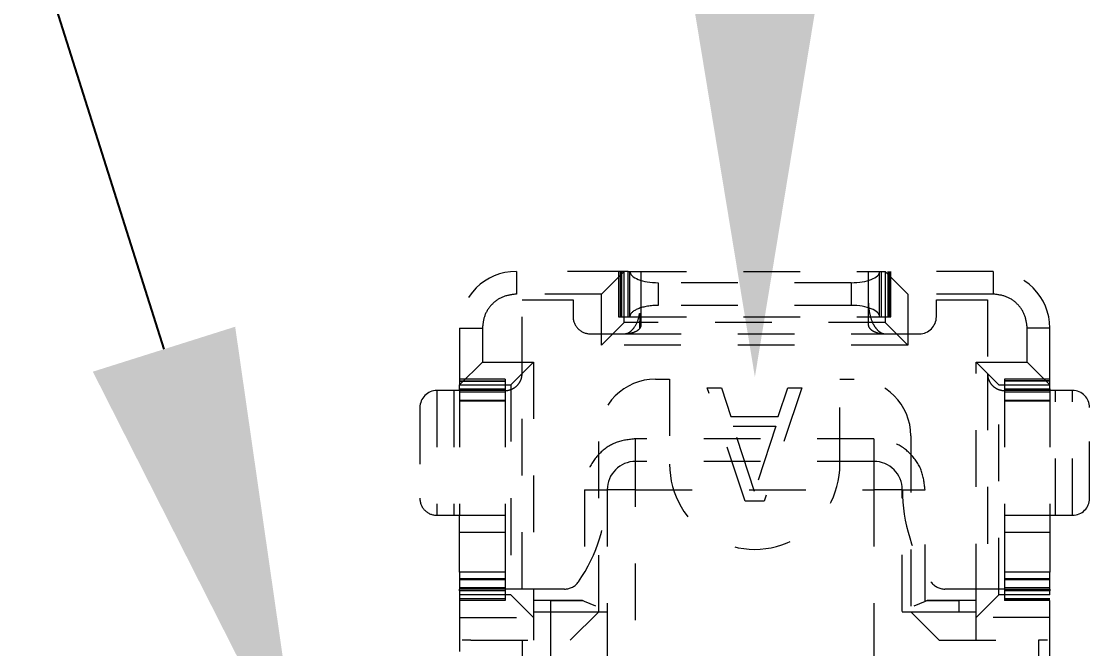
# Model space of a CAD drawing. Header units: millimetres. Extents: x 35 to 332, y 141 to 455.
# Drawn here: x 148.63 to 158.04, y 267.61 to 273.14 of the extents above; entities that cross this region are included whole.
import ezdxf
from ezdxf import colors
from ezdxf.entities.mleader import LeaderData, LeaderLine
from ezdxf.math import Vec2, Vec3

# ---------------------------------------------------------------- set-up
doc = ezdxf.new("R2010")
doc.units = ezdxf.units.MM
doc.linetypes.add('HIDDEN', pattern=[0.2, 0.1, -0.1])
doc.layers.add('00点位图', color=100, linetype='Continuous')
doc.styles.get("Standard").update_dxf_attribs({"font": ''})
doc.styles.get('Standard').set_extended_font_data('SimSun')

# ---------------------------------------------------------------- blocks, each defined once
blk = doc.blocks.new('DFSADVS')
at = {"color": 0, "linetype": 'HIDDEN', "lineweight": 18}
for p, q in [((714.5454, -196.7392), (714.3854, -196.7392)), ((714.3554, -196.7692), (714.3554, -196.7993)), ((714.5754, -196.7692), (714.3554, -196.7692)), ((714.5754, -196.7993), (714.5754, -196.7692)), ((714.3454, -196.8093), (714.2454, -196.8093)), ((714.2454, -196.8093), (714.2454, -196.8492)), ((714.3454, -196.8093), (714.3054, -196.8492)), ((714.3354, -196.8093), (714.3354, -196.8893)), ((714.3385, -196.8093), (714.3385, -196.8893)), ((714.3387, -196.8093), (714.3387, -196.8893)), ((714.3524, -196.8093), (714.3454, -196.8093)), ((714.3454, -196.8993), (714.3454, -196.8093)), ((714.3524, -196.8893), (714.3524, -196.8093)), ((714.3524, -196.8093), (714.3554, -196.8093)), ((714.5754, -196.7993), (714.3554, -196.7993)), ((714.3554, -196.7993), (714.3554, -196.8893)), ((714.3554, -196.8093), (714.5754, -196.8093)), ((714.3575, -196.8893), (714.3575, -196.8093)), ((714.3723, -196.8893), (714.3723, -196.8093)), ((714.3737, -196.8893), (714.3737, -196.8093)), ((714.5754, -196.8893), (714.5754, -196.7993)), ((714.5754, -196.8093), (714.6054, -196.8093)), ((714.6054, -196.8893), (714.6054, -196.8093)), ((714.6054, -196.8093), (714.6754, -196.8093)), ((714.6754, -196.8093), (714.6754, -196.8893)), ((714.7054, -196.8093), (714.6754, -196.8093)), ((714.6872, -196.8093), (714.6872, -196.8893)), ((714.6886, -196.8893), (714.6886, -196.8093)), ((714.7034, -196.8093), (714.7034, -196.8893)), ((714.7054, -196.8893), (714.7054, -196.8093)), ((714.7054, -196.8093), (714.7085, -196.8093)), ((714.7085, -196.8093), (714.7085, -196.8893)), ((714.7154, -196.8093), (714.7085, -196.8093)), ((714.7154, -196.8093), (714.7154, -196.8993)), ((714.8254, -196.8093), (714.7154, -196.8093)), ((714.7222, -196.8893), (714.7222, -196.8093)), ((714.7224, -196.8893), (714.7224, -196.8093)), ((714.7254, -196.8093), (714.7254, -196.8893)), ((714.7554, -196.8093), (714.7554, -196.9392)), ((714.7954, -196.8134), (714.7954, -196.8293)), ((714.7954, -197.0043), (714.7954, -196.8293)), ((714.7954, -196.8293), (714.9854, -196.8293)), ((714.3054, -196.8492), (714.2454, -196.8492)), ((714.3054, -196.9392), (714.3054, -196.8492)), ((714.3454, -196.8993), (714.3054, -196.9392)), ((714.3354, -196.8893), (714.3385, -196.8893)), ((714.3385, -196.8893), (714.3524, -196.8893)), ((714.7154, -196.8993), (714.3454, -196.8993)), ((714.3524, -196.8893), (714.3554, -196.8893)), ((714.3554, -196.8893), (714.5754, -196.8893)), ((714.5754, -196.8893), (714.6054, -196.8893)), ((714.6054, -196.8893), (714.6754, -196.8893)), ((714.6754, -196.8893), (714.7054, -196.8893)), ((714.7054, -196.8893), (714.7085, -196.8893)), ((714.7054, -196.8893), (714.7054, -196.9193)), ((714.7085, -196.8893), (714.7224, -196.8893)), ((714.7554, -196.9392), (714.7154, -196.8993)), ((714.7224, -196.8893), (714.7254, -196.8893)), ((714.1454, -196.9092), (714.1454, -197.0993)), ((714.1454, -196.9092), (714.1854, -196.9092)), ((714.1854, -196.9092), (714.1854, -197.0593)), ((714.1954, -197.0093), (714.1954, -196.9193)), ((714.1954, -196.9193), (714.3254, -196.9193)), ((714.3254, -196.9193), (714.7054, -196.9193)), ((714.7054, -196.9193), (714.7054, -196.9941)), ((714.9454, -196.9193), (714.7954, -196.9193)), ((714.7254, -196.9392), (714.3054, -196.9392)), ((714.7254, -196.9392), (714.7254, -197.0258)), ((714.7554, -196.9392), (714.7254, -196.9392)), ((714.7454, -196.9693), (714.7454, -196.9392)), ((714.7954, -196.9392), (714.7554, -196.9392)), ((714.7454, -196.9693), (714.7254, -196.9693)), ((714.7454, -197.0693), (714.7454, -196.9693)), ((714.9454, -196.9693), (714.7454, -196.9693)), ((714.2254, -197.0093), (714.1954, -197.0093)), ((714.7454, -197.0543), (714.7954, -197.0043)), ((714.2554, -197.0993), (714.2554, -197.0393)), ((714.5304, -197.0693), (714.5304, -197.0293)), ((714.5304, -197.0693), (714.5304, -197.0293)), ((714.7271, -197.0293), (714.5304, -197.0293)), ((714.7254, -197.0258), (714.7271, -197.0293)), ((714.7271, -197.0293), (714.7354, -197.0492)), ((714.4354, -197.0543), (714.7454, -197.0543)), ((714.1454, -197.0993), (714.1854, -197.0593)), ((714.1854, -197.0593), (714.2754, -197.0593)), ((714.2354, -197.0993), (714.2754, -197.0593)), ((714.2754, -197.0593), (714.2754, -197.5993)), ((714.9451, -197.0693), (714.5304, -197.0693)), ((714.5304, -197.0693), (714.5304, -197.1193)), ((714.2254, -197.0893), (714.1454, -197.0893)), ((714.1454, -197.0923), (714.2254, -197.0923)), ((714.2254, -197.0943), (714.1454, -197.0943)), ((714.2254, -197.0923), (714.2254, -197.0893)), ((714.2254, -197.1062), (714.2254, -197.0923)), ((714.1454, -197.1062), (714.1454, -197.0993)), ((714.1454, -197.0993), (714.2354, -197.0993)), ((714.2254, -197.1062), (714.1454, -197.1062)), ((714.1454, -197.1093), (714.1454, -197.1062)), ((714.1454, -197.5493), (714.1454, -197.1093)), ((714.2254, -197.1093), (714.1454, -197.1093)), ((714.2254, -197.1093), (714.2254, -197.1062)), ((714.2254, -197.5493), (714.2254, -197.1093)), ((714.2354, -197.0993), (714.2354, -197.5592)), ((714.2554, -197.5592), (714.2554, -197.0993)), ((714.1454, -197.1293), (714.2254, -197.1293)), ((714.2254, -197.1293), (714.24, -197.1293)), ((714.4404, -197.1193), (714.4804, -197.1193)), ((714.4404, -197.1193), (714.4404, -197.5393)), ((714.4804, -197.1193), (714.5304, -197.1193)), ((714.4804, -197.1193), (714.4804, -197.5393)), ((714.5304, -197.5393), (714.5304, -197.1193)), ((714.5304, -197.1193), (723.9604, -197.1193)), ((714.1654, -197.1592), (714.1654, -197.4992)), ((714.1654, -197.1592), (714.2054, -197.1592)), ((714.2054, -197.1592), (714.2054, -197.4992)), ((714.3354, -197.1793), (714.3354, -197.1543)), ((714.4854, -197.1793), (714.3354, -197.1793)), ((714.3504, -197.2713), (714.3504, -197.2463)), ((714.3504, -197.2463), (714.5504, -197.3129)), ((714.4015, -197.2879), (714.3504, -197.2713)), ((714.4015, -197.3713), (714.4015, -197.2879)), ((714.4185, -197.2921), (714.5334, -197.3296)), ((714.4185, -197.3671), (714.4185, -197.2921)), ((714.5504, -197.3129), (714.5504, -197.3463)), ((714.5334, -197.3296), (714.4185, -197.3671)), ((714.5504, -197.3463), (714.3504, -197.4129)), ((714.3504, -197.3879), (714.4015, -197.3713)), ((714.3504, -197.4129), (714.3504, -197.3879)), ((714.3354, -197.5043), (714.3354, -197.4793)), ((714.3354, -197.4793), (714.4854, -197.4793)), ((714.1654, -197.4992), (714.2054, -197.4992)), ((714.2254, -197.5292), (714.1454, -197.5292)), ((714.2459, -197.5316), (714.2193, -197.5315)), ((714.24, -197.5292), (714.2254, -197.5292)), ((714.4804, -197.5393), (714.4404, -197.5393)), ((714.4804, -197.5393), (714.4404, -197.5393)), ((714.5304, -197.5393), (714.4804, -197.5393)), ((714.5304, -197.5393), (714.5304, -197.5893)), ((723.9604, -197.5393), (714.5304, -197.5393)), ((714.2254, -197.5493), (714.1454, -197.5493)), ((714.1454, -197.5523), (714.1454, -197.5493)), ((714.2254, -197.5523), (714.1454, -197.5523)), ((714.1454, -197.5523), (714.1454, -197.5592)), ((714.1454, -197.5592), (714.1454, -197.7493)), ((714.2354, -197.5592), (714.1454, -197.5592)), ((714.1454, -197.5592), (714.1854, -197.5993)), ((714.1454, -197.5643), (714.2254, -197.5643)), ((714.1454, -197.5662), (714.2254, -197.5662)), ((714.2254, -197.5523), (714.2254, -197.5493)), ((714.2254, -197.5662), (714.2254, -197.5523)), ((714.2254, -197.5693), (714.2254, -197.5662)), ((714.2354, -197.5592), (714.2754, -197.5993)), ((714.2554, -197.6193), (714.2554, -197.5592)), ((714.1454, -197.5693), (714.2254, -197.5693)), ((714.2754, -197.5993), (714.1854, -197.5993)), ((714.1854, -197.5993), (714.1854, -197.7493)), ((714.5304, -197.6293), (714.5304, -197.5893)), ((714.5304, -197.5893), (714.9451, -197.5893)), ((714.7454, -197.6893), (714.7454, -197.5893)), ((714.7454, -197.6043), (714.4354, -197.6043)), ((714.7354, -197.6093), (714.7271, -197.6293)), ((714.7954, -197.6543), (714.7454, -197.6043)), ((714.5304, -197.6293), (714.7271, -197.6293)), ((714.7271, -197.6293), (714.7254, -197.6327)), ((714.7254, -197.6327), (714.7254, -197.7193)), ((714.1954, -197.6493), (714.2254, -197.6493)), ((714.1954, -197.7393), (714.1954, -197.6493)), ((714.7954, -197.8293), (714.7954, -197.6543)), ((714.7054, -197.6644), (714.7054, -197.7393)), ((714.7254, -197.6893), (714.7454, -197.6893)), ((714.7454, -197.6893), (714.9454, -197.6893)), ((714.7454, -197.7193), (714.7454, -197.6893)), ((714.3454, -197.7593), (714.3054, -197.7193)), ((714.3054, -197.7193), (714.7254, -197.7193)), ((714.3054, -197.8092), (714.3054, -197.7193)), ((714.7154, -197.7593), (714.7554, -197.7193)), ((714.7254, -197.7193), (714.7554, -197.7193)), ((714.7554, -197.8493), (714.7554, -197.7193)), ((714.7554, -197.7193), (714.7954, -197.7193)), ((714.1454, -197.7493), (714.1854, -197.7493)), ((714.3254, -197.7393), (714.1954, -197.7393)), ((714.7054, -197.7393), (714.3254, -197.7393)), ((714.7054, -197.7393), (714.7054, -197.7693)), ((714.7954, -197.7393), (714.9454, -197.7393)), ((714.3354, -197.7693), (714.3354, -197.8493)), ((714.3354, -197.7693), (714.3385, -197.7693)), ((714.3385, -197.8493), (714.3385, -197.7693)), ((714.3385, -197.7693), (714.3524, -197.7693)), ((714.3387, -197.8493), (714.3387, -197.7693)), ((714.3454, -197.7593), (714.7154, -197.7593)), ((714.3454, -197.8493), (714.3454, -197.7593)), ((714.3524, -197.8493), (714.3524, -197.7693)), ((714.3524, -197.7693), (714.3554, -197.7693)), ((714.3554, -197.7693), (714.5754, -197.7693)), ((714.3554, -197.7693), (714.3554, -197.8593)), ((714.3575, -197.8493), (714.3575, -197.7693)), ((714.3723, -197.8493), (714.3723, -197.7693)), ((714.3737, -197.8493), (714.3737, -197.7693)), ((714.5754, -197.8593), (714.5754, -197.7693)), ((714.5754, -197.7693), (714.6054, -197.7693)), ((714.6054, -197.8493), (714.6054, -197.7693)), ((714.6054, -197.7693), (714.6754, -197.7693)), ((714.6754, -197.7693), (714.6754, -197.8493)), ((714.6754, -197.7693), (714.7054, -197.7693)), ((714.6872, -197.7693), (714.6872, -197.8493)), ((714.6886, -197.8493), (714.6886, -197.7693)), ((714.7034, -197.7693), (714.7034, -197.8493)), ((714.7054, -197.7693), (714.7054, -197.8493)), ((714.7054, -197.7693), (714.7085, -197.7693)), ((714.7085, -197.7693), (714.7085, -197.8493)), ((714.7085, -197.7693), (714.7224, -197.7693)), ((714.7154, -197.7593), (714.7154, -197.8493)), ((714.7222, -197.8493), (714.7222, -197.7693)), ((714.7224, -197.7693), (714.7224, -197.8493)), ((714.7224, -197.7693), (714.7254, -197.7693)), ((714.7254, -197.7693), (714.7254, -197.8493)), ((714.2454, -197.8493), (714.2454, -197.8092)), ((714.2454, -197.8092), (714.3054, -197.8092)), ((714.3454, -197.8493), (714.3054, -197.8092)), ((714.9854, -197.8293), (714.7954, -197.8293)), ((714.7954, -197.8293), (714.7954, -197.8451)), ((714.2454, -197.8493), (714.3454, -197.8493)), ((714.3524, -197.8493), (714.3454, -197.8493)), ((714.3554, -197.8493), (714.3524, -197.8493)), ((714.3554, -197.8493), (714.5754, -197.8493)), ((714.3554, -197.8593), (714.5754, -197.8593)), ((714.3554, -197.8593), (714.3554, -197.8893)), ((714.6054, -197.8493), (714.5754, -197.8493)), ((714.5754, -197.8893), (714.5754, -197.8593)), ((714.6754, -197.8493), (714.6054, -197.8493)), ((714.6754, -197.8493), (714.7054, -197.8493)), ((714.7085, -197.8493), (714.7054, -197.8493)), ((714.7085, -197.8493), (714.7154, -197.8493)), ((714.7154, -197.8493), (714.8254, -197.8493)), ((714.3554, -197.8893), (714.5754, -197.8893)), ((714.3854, -197.9193), (714.5454, -197.9193))]:
    blk.add_line(p, q, dxfattribs=at)
for centre, radius, start, end in [((714.3854, -196.7693), 0.03, 90, 180), ((714.5454, -196.7693), 0.03, 0, 90), ((714.2454, -196.9093), 0.1, 90, 180), ((714.6754, -196.9941), 0.03, 304.6222, 0), ((714.2254, -197.0393), 0.03, 0, 90), ((714.5304, -196.784), 0.2852, 270, 304.6222), ((714.4354, -197.1543), 0.1, 90, 180), ((714.5304, -197.1193), 0.05, 90, 180), ((714.4854, -197.3293), 0.15, 270, 90), ((714.4354, -197.5043), 0.1, 180, 270), ((714.5304, -197.5393), 0.05, 180, 270), ((714.5304, -197.8745), 0.2852, 55.3778, 90), ((714.2254, -197.6193), 0.03, 270, 360), ((714.6754, -197.6644), 0.03, 0, 55.3778), ((714.2454, -197.7493), 0.1, 180, 270), ((714.3854, -197.8893), 0.03, 180, 270), ((714.5454, -197.8893), 0.03, 270, 360)]:
    blk.add_arc(centre, radius, start, end, dxfattribs=at)
for centre, start_param, end_param in [((714.1454, -197.1593), 4.712389, 6.283185), ((714.2254, -197.1593), 0, 1.570796), ((714.1454, -197.4993), 3.141593, 4.712389), ((714.2254, -197.4993), 1.570796, 3.141593)]:
    blk.add_ellipse(centre, major_axis=(0, 0.05), ratio=0.4, start_param=start_param, end_param=end_param, dxfattribs=at)
for points, knots in [([(714.2454, -196.8492), (714.2376, -196.8502), (714.2219, -196.852), (714.202, -196.8658), (714.1882, -196.8857), (714.1864, -196.9014), (714.1854, -196.9092)], [0, 0, 0, 0, 0.25002, 0.500031, 0.750019, 1, 1, 1, 1]), ([(714.3254, -196.9193), (714.3288, -196.9189), (714.3338, -196.9185), (714.3391, -196.916), (714.3438, -196.9133), (714.3489, -196.9087), (714.353, -196.9018), (714.3549, -196.8957), (714.3555, -196.8913), (714.3554, -196.8894), (714.3554, -196.8893), (714.3554, -196.8893)], [0, 0, 0, 0, 0.156797, 0.23434, 0.27304, 0.41292, 0.553411, 0.676042, 0.805352, 0.952118, 1, 1, 1, 1]), ([(714.7254, -197.0258), (714.7254, -197.0232), (714.7254, -197.0181), (714.7254, -197.0044), (714.7254, -196.9877), (714.7254, -196.9754), (714.7254, -196.9692)], [0, 0, 0, 0, 0.25, 0.500009, 0.74999, 1, 1, 1, 1]), ([(714.5304, -197.0293), (714.5187, -197.0306), (714.4951, -197.0333), (714.4653, -197.0541), (714.4445, -197.0839), (714.4418, -197.1075), (714.4404, -197.1193)], [0, 0, 0, 0, 0.249994, 0.5, 0.750006, 1, 1, 1, 1]), ([(714.1988, -197.1293), (714.2056, -197.1288), (714.2184, -197.1281), (714.2356, -197.1224), (714.2469, -197.1153), (714.2526, -197.1091), (714.2551, -197.1036), (714.2554, -197.1005), (714.2554, -197.0993)], [0, 0, 0, 0, 0.316749, 0.602008, 0.754422, 0.869178, 0.948994, 1, 1, 1, 1]), ([(714.24, -197.1293), (714.2409, -197.1291), (714.2426, -197.1289), (714.2457, -197.1271), (714.2494, -197.1232), (714.2537, -197.1148), (714.2553, -197.1062), (714.2554, -197.1003), (714.2554, -197.0993)], [0, 0, 0, 0, 0.081723, 0.162997, 0.296638, 0.521217, 0.918568, 1, 1, 1, 1]), ([(714.2554, -197.5592), (714.2553, -197.5575), (714.2549, -197.5536), (714.251, -197.5472), (714.2426, -197.5399), (714.2311, -197.5342), (714.2228, -197.5328), (714.2195, -197.5323)], [0, 0, 0, 0, 0.105775, 0.239731, 0.442522, 0.786515, 1, 1, 1, 1]), ([(714.2554, -197.5592), (714.2551, -197.554), (714.2545, -197.5463), (714.2506, -197.5373), (714.2472, -197.5326), (714.2438, -197.5301), (714.2415, -197.5293), (714.2403, -197.5293), (714.24, -197.5292)], [0, 0, 0, 0, 0.420955, 0.621986, 0.788099, 0.887077, 0.970276, 1, 1, 1, 1]), ([(714.4404, -197.5393), (714.4418, -197.551), (714.4445, -197.5746), (714.4653, -197.6044), (714.4951, -197.6252), (714.5187, -197.6279), (714.5304, -197.6293)], [0, 0, 0, 0, 0.249994, 0.5, 0.750006, 1, 1, 1, 1]), ([(714.7254, -197.6893), (714.7254, -197.6831), (714.7254, -197.6708), (714.7254, -197.6541), (714.7254, -197.6404), (714.7254, -197.6353), (714.7254, -197.6327)], [0, 0, 0, 0, 0.249968, 0.500003, 0.749985, 1, 1, 1, 1]), ([(714.1854, -197.7493), (714.1864, -197.7571), (714.1882, -197.7728), (714.202, -197.7927), (714.2219, -197.8065), (714.2376, -197.8083), (714.2454, -197.8092)], [0, 0, 0, 0, 0.250016, 0.5, 0.749984, 1, 1, 1, 1]), ([(714.3554, -197.7693), (714.3555, -197.7689), (714.3555, -197.7683), (714.3551, -197.7633), (714.3529, -197.7564), (714.3486, -197.7496), (714.3435, -197.745), (714.3376, -197.7416), (714.3318, -197.7396), (714.3272, -197.7393), (714.3254, -197.7393)], [0, 0, 0, 0, 0.156814, 0.313776, 0.464311, 0.59434, 0.716976, 0.783843, 0.918595, 1, 1, 1, 1])]:
    blk.add_open_spline(points, degree=3, knots=knots, dxfattribs=at)

msp = doc.modelspace()

# ---------------------------------------------------------------- block references
at = {"xscale": 5, "yscale": 5, "zscale": 5, "rotation": 270}
msp.add_blockref('DFSADVS', (1141.7362, 3841.6624), dxfattribs=at)

# ---------------------------------------------------------------- leaders
at = {"layer": '00点位图', "color": 6}
ml = msp.add_multileader_mtext('Standard', dxfattribs=at)
ml.set_content('52', color=6)
ml.set_leader_properties()
ml.build(insert=Vec2(0, 0))
ctx = ml.context
ctx.base_point, ctx.plane_origin = Vec3(138.0909, 303.8396), Vec3(155.0909, 270.0045)
ctx.text_align_type = 2
notes = []
notes.append((ctx, [(0, (1, 1, 0), (155.0909, 303.8396), (-1, 0), 8, [(0, [(155.0909, 270.0045)], 0, [])])]))
ctx.mtext.insert, ctx.mtext.defined_height, ctx.mtext.alignment, ctx.mtext.flow_direction = Vec3(145.0909, 306.2396), 8, 3, 5
ml = msp.add_multileader_mtext('Standard', dxfattribs=at)
ml.set_content('50', color=6)
ml.set_leader_properties()
ml.build(insert=Vec2(0, 0))
ctx = ml.context
ctx.base_point, ctx.plane_origin = Vec3(123.3564, 300.2032), Vec3(151.09, 266.4352)
ctx.text_align_type = 2
notes.append((ctx, [(0, (1, 1, 0), (140.4231, 300.2032), (-1, 0), 8, [(0, [(151.09, 266.4352)], 0, [])])]))
ctx.mtext.insert, ctx.mtext.defined_height, ctx.mtext.alignment, ctx.mtext.flow_direction = Vec3(130.4231, 302.6032), 8, 3, 5
at = {"layer": '00点位图', "color": 0}
ml = msp.add_multileader_mtext('Standard', dxfattribs=at)
ml.set_content('53')
ml.set_leader_properties()
ml.build(insert=Vec2(0, 0))
ctx = ml.context
ctx.base_point, ctx.plane_origin = Vec3(105.3873, 269.8871), Vec3(156.14, 259.9352)
ctx.text_align_type = 2
notes.append((ctx, [(0, (1, 1, 0), (122.3873, 269.8871), (-1, 0), 8, [(0, [(156.14, 259.9352)], 0, [])])]))
ctx.mtext.insert, ctx.mtext.defined_height, ctx.mtext.alignment, ctx.mtext.flow_direction = Vec3(112.3873, 272.2871), 8, 3, 5
for ctx, leaders in notes:
    for number, flags, end, landing, length, lines in leaders:
        leader = LeaderData()
        leader.index, (leader.has_last_leader_line, leader.has_dogleg_vector, leader.attachment_direction) = number, flags
        leader.last_leader_point, leader.dogleg_vector, leader.dogleg_length = Vec3(end), Vec3(landing), length
        for number, points, colour, breaks in lines:
            line = LeaderLine()
            line.index, line.vertices, line.color, line.breaks = number, Vec3.list(points), colors.encode_raw_color(colour), breaks
            leader.lines.append(line)
        ctx.leaders.append(leader)

doc.saveas('drawing.dxf')
